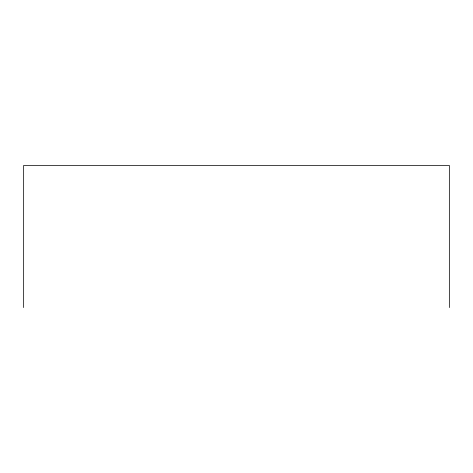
<?xml version="1.0" encoding="UTF-8"?>
<svg xmlns="http://www.w3.org/2000/svg" width="473" height="473" viewBox="0 0 473 473"><rect width="100%" height="100%" fill="white"/><g stroke="black" fill="none" stroke-linecap="round" stroke-linejoin="round"><path stroke-width="0.71" d="M449.35 307.562L449.35 165.438L23.65 165.438L23.65 307.562"/></g></svg>
